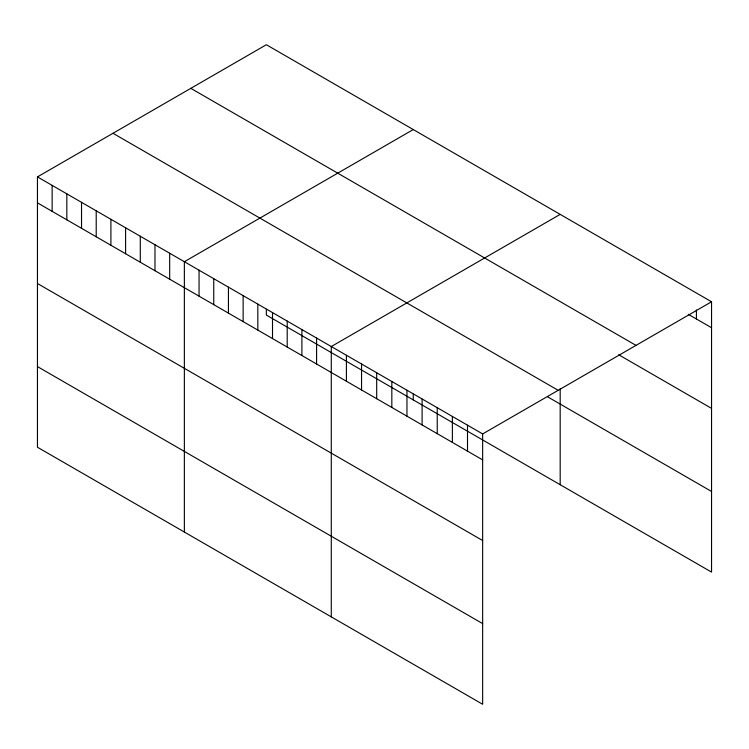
<?xml version="1.0" encoding="UTF-8"?>
<svg xmlns="http://www.w3.org/2000/svg" width="749" height="749" viewBox="0 0 749 749"><rect width="100%" height="100%" fill="white"/><g stroke="black" fill="none" stroke-linecap="round" stroke-linejoin="round"><path stroke-width="1.12" d="M37.45 176.895L482.646 433.924L482.646 704.266L37.45 447.228L37.45 176.895L266.354 44.734L711.55 301.772L711.55 572.105L266.354 315.076L266.354 309.318M413.27 129.558L184.366 261.71L184.366 532.052M560.186 214.373L331.283 346.534L331.283 616.876M482.646 433.924L711.55 301.772M688.34 314.337L711.55 327.734M190.817 88.345L636.013 345.383M618.711 354.773L711.55 408.374M112.987 133.285L558.183 390.313M547.453 396.727L711.55 491.466M37.45 202.857L482.646 459.886M37.45 283.506L482.646 540.535M37.45 366.589L482.646 623.617M696.411 309.964L696.411 318.999M560.186 388.562L560.186 484.715M467.507 425.189L467.507 451.151M452.377 416.444L452.377 442.416M437.238 407.709L437.238 433.671M422.099 398.964L422.099 424.936M413.27 394.133L413.27 399.9M406.96 390.229L406.96 416.191M391.83 381.494L391.83 407.456M376.691 372.749L376.691 398.721M361.552 364.014L361.552 389.976M346.413 355.269L346.413 381.241M316.584 338.052L316.584 364.014M301.894 329.569L301.894 355.532M287.204 321.087L287.204 347.049M272.514 312.605L272.514 338.567M257.825 304.122L257.825 330.094M243.135 295.64L243.135 321.611M228.436 287.157L228.436 313.129M213.746 278.675L213.746 304.646M199.056 270.192L199.056 296.164M169.677 253.228L169.677 279.199M154.977 244.745L154.977 270.717M140.288 236.263L140.288 262.234M125.598 227.78L125.598 253.752M110.908 219.307L110.908 245.269M96.218 210.825L96.218 236.787M81.529 202.342L81.529 228.305M66.83 193.86L66.83 219.822M52.14 185.377L52.14 211.34"/></g></svg>
